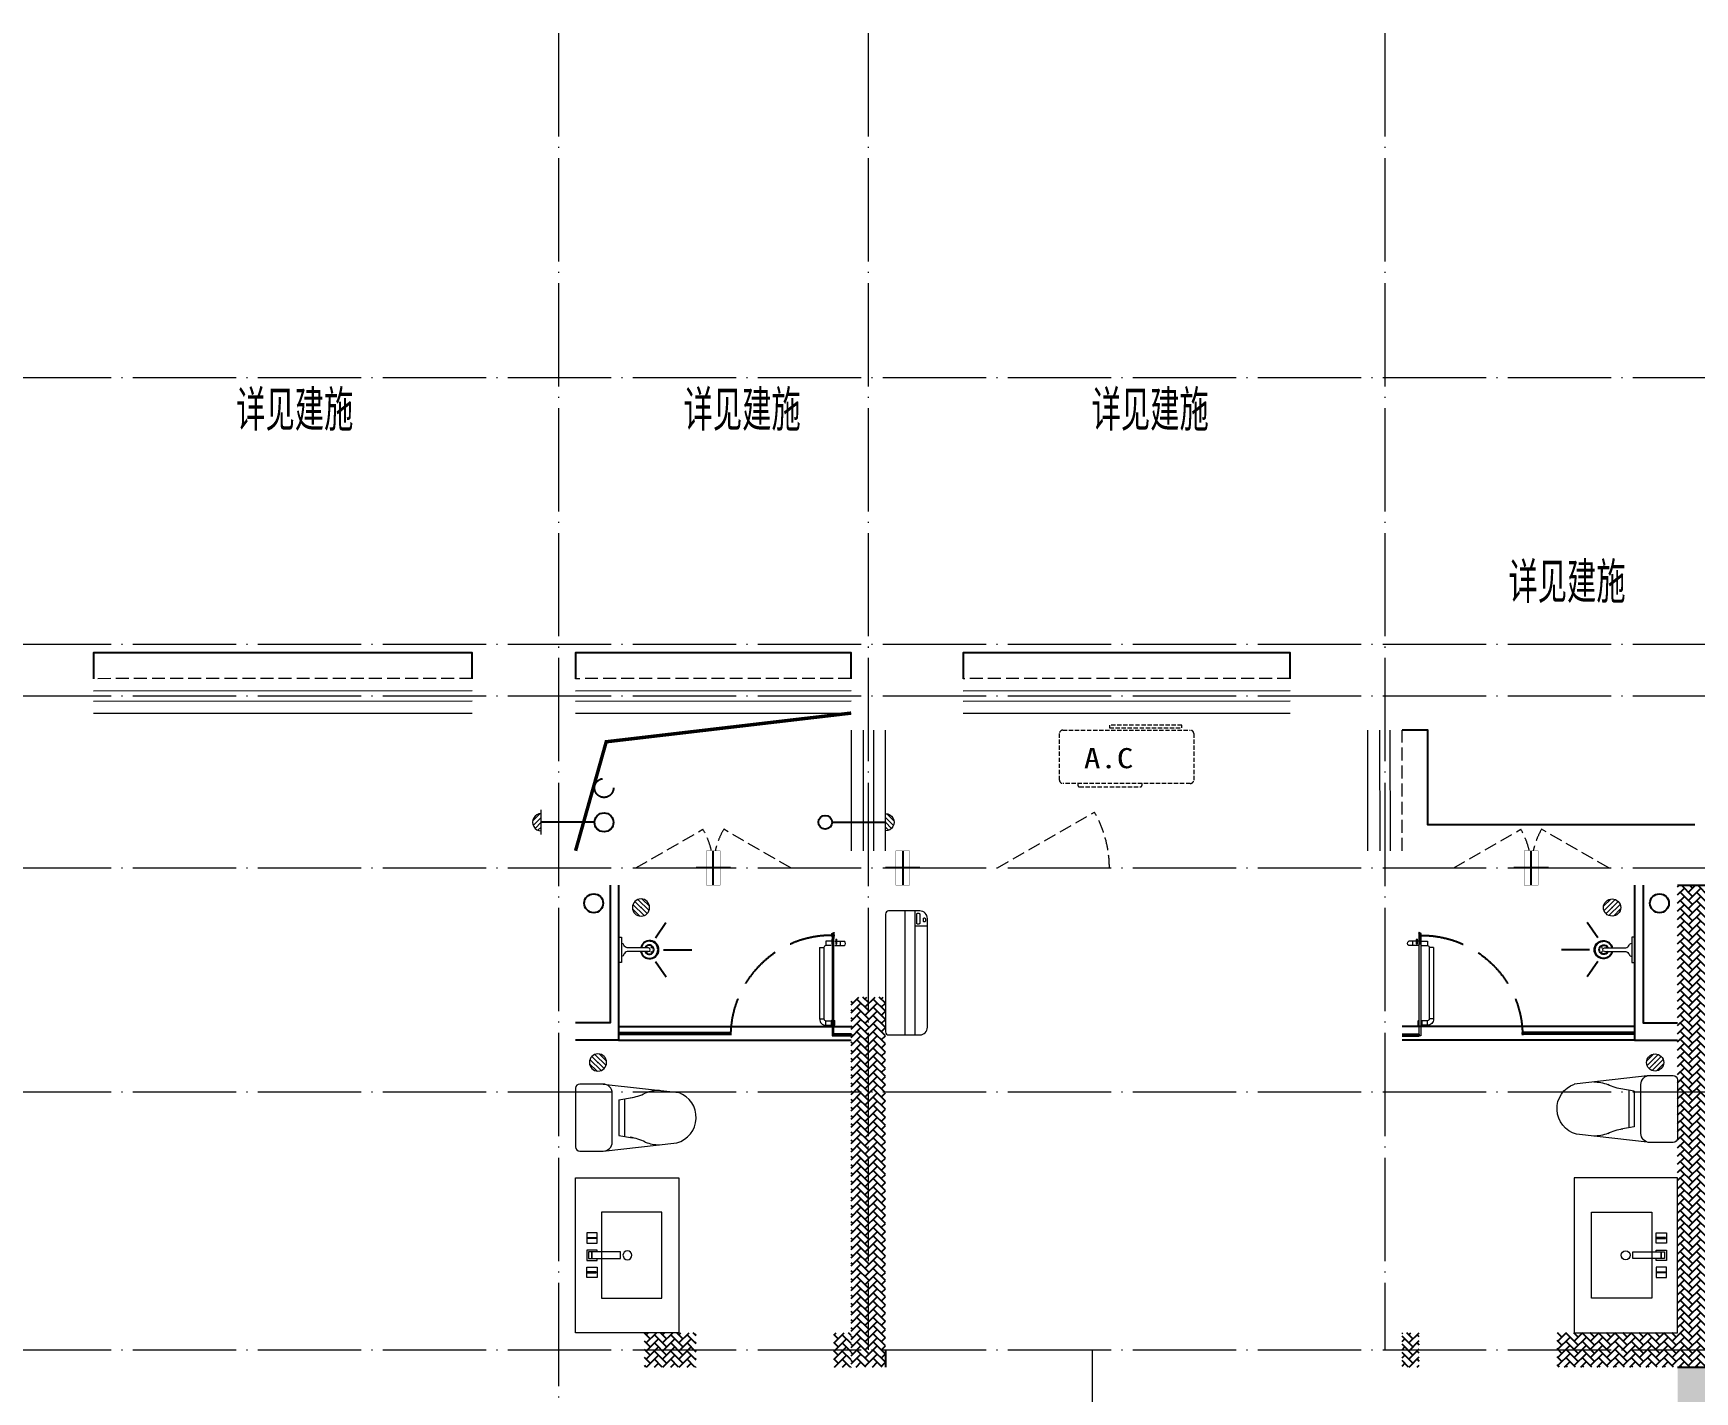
# Model space of a CAD drawing. Extents: x 27938 to 725830, y -209821 to 1628073.
# Drawn here: x 289867 to 299517, y 370481 to 378374 of the extents above; entities that cross this region are included whole.
import ezdxf

# ---------------------------------------------------------------- set-up
doc = ezdxf.new("R2010")
doc.units = 0
doc.header["$LTSCALE"] = 1000
doc.header["$MEASUREMENT"] = 0
doc.linetypes.add('DASH', pattern=[0.35, 0.25, -0.1])
doc.linetypes.add('DOTE', pattern=[2.42, 2, -0.2, 0.02, -0.2])
for name, color, linetype, lineweight in [('DOTE', 19, 'DOTE', 9), ('LVTRY', 1, 'Continuous', 13), ('WINDOW', 144, 'Continuous', 15), ('平面-栏杆', 135, 'Continuous', 15), ('平面-看线', 45, 'Continuous', 15), ('平面-空调室内机', 176, 'Continuous', 9), ('平面-空调预留孔', 173, 'Continuous', 15), ('空调', 76, 'Continuous', 13)]:
    doc.layers.add(name, color=color, linetype=linetype, lineweight=lineweight)
for name, color, linetype in [('IP-bath&kitchen-JOHNSON', 4, 'Continuous'), ('P-bath&kitchen-JOHNSON', 4, 'Continuous'), ('PUB_TEXT', 4, 'Continuous'), ('VPIPE-中水', 122, 'Continuous'), ('VPIPE-凝结', 150, 'Continuous'), ('VPIPE-废水', 31, 'Continuous'), ('VPIPE-雨水', 4, 'DASH'), ('保温', 6, 'Continuous'), ('机电标识类', 1, 'Continuous'), ('看线', 251, 'Continuous')]:
    doc.layers.add(name, color=color, linetype=linetype)
doc.styles.add('_TCH_AXIS', font='COMPLEX', dxfattribs={"bigfont": 'GBCBIG'})
doc.styles.add('黑体', font='')
doc.styles.get('黑体').set_extended_font_data('SimHei')

# ---------------------------------------------------------------- blocks, each defined once
blk = doc.blocks.new('rrrrrrrrrrrra')
for p, q in [((252.6, 483.7), (-87.4, 483.7)), ((-112.4, 458.7), (-112.4, 324.3)), ((277.6, 324.3), (277.6, 458.7)), ((-112.4, 324.3), (-63.7, -103.4)), ((277.6, 324.3), (227.5, -115.6)), ((-59.1, 271.1), (224.3, 271.1)), ((-20.6, 232.4), (-34.2, 153.6)), ((191.3, 200.5), (-26.1, 200.5)), ((185.8, 232.4), (-20.6, 232.4)), ((185.8, 232.4), (199.4, 153.6))]:
    blk.add_line(p, q)
for centre, radius, start, end in [((-87.4, 458.7), 25, 90, 180), ((252.6, 458.7), 25, 0, 90), ((-59.1, 324.3), 53.3, 180, 270), ((224.3, 324.3), 53.3, 270, 0), ((-322.6, 209.8), 293.8, 333.53685, 351.48282), ((487.8, 209.8), 293.8, 188.51718, 206.46315), ((149, -3.2), 224.1, 158.52022, 180), ((16.2, -3.2), 224.1, 0, 21.47978), ((83.8, -63.6), 152.8, 195.07732, 340.11812)]:
    blk.add_arc(centre, radius, start, end)
blk = doc.blocks.new('A$C1E0F638F')
for points in [[(499.7, 435.1), (499.7, 85.1), (0, 85.1), (0, 435.1)], [(269.9, 30), (229.9, 30), (229.9, 195), (269.9, 195)], [(119.9, 0), (179.9, 0), (179.9, 60), (119.9, 60)], [(146.9, 55), (152.9, 55), (152.9, 5), (146.9, 5)], [(229.9, 30), (269.9, 30), (269.9, 10), (229.9, 10)], [(379.9, 0), (319.9, 0), (319.9, 60), (379.9, 60)], [(352.9, 55), (346.9, 55), (346.9, 5), (352.9, 5)]]:
    blk.add_lwpolyline(points, close=True)
blk.add_lwpolyline([(269.9, 60), (279.9, 60), (279.9, 0), (219.9, 0), (219.9, 60), (229.9, 60)])
blk.add_circle((249.9, 236.3), 26)
blk = doc.blocks.new('$lvtry$00000171')
for p, q in [((-74, 11), (-11, 74)), ((-70, -27), (27, 70)), ((-53, -53), (53, 53)), ((-27, -70), (70, 27)), ((11, -74), (74, -11))]:
    blk.add_line(p, q)
blk.add_circle((0, 0), 75)
blk.add_point((0, 0))
blk = doc.blocks.new('135')
blk.add_hatch(color=256).paths.add_polyline_path([(4.8, 1.8), (3.6, -1), (-4.7, 2.5), (-3.5, 5.3)])
for p, q in [((-6.3, 2.6), (5.4, -2.3)), ((-5.7, 2.9), (-5.2, 2.7)), ((-5.6, 18.9), (-3.4, 19.4)), ((-3.4, 19.4), (-5.5, 19.4)), ((5.2, 10.9), (-5.3, 10.9)), ((5.2, 9.7), (-5.2, 9.7)), ((-5.2, 2.7), (-3.8, 5.9)), ((-5, 10.9), (-5, 30.5)), ((-3.8, 5.9), (5.4, 2.1)), ((0, 0), (0, 39.1)), ((5.6, 18.9), (3.4, 19.3)), ((3.4, 19.3), (5.6, 19.3)), ((4.1, -1.2), (5.4, 2.1)), ((5, 10.9), (5, 32.3)), ((4.1, -1.2), (5.7, -1.8))]:
    blk.add_line(p, q)
for centre, radius, start, end in [((6.2, 15.8), 13.5, 151.01474, 204.84033), ((13.5, 4.2), 20.5, 163.09243, 182.0012), ((-6, 3.6), 1, 184.22753, 248.46611), ((8.6, 15.5), 14.6, 166.278, 198.09535), ((13.5, 4.2), 19.5, 163.74431, 182.52687), ((-5.5, 3.3), 0.5, 181.9385, 247.25971), ((-5.2, 22.1), 0.5, 335.76434, 151.01474), ((3.8, 18.1), 9.42, 155.76434, 171.97728), ((5.2, 22.3), 0.5, 29.84246, 204.57404), ((-5.9, 17.2), 11.7, 10.47502, 24.57404), ((29.1, 6.7), 24, 172.94395, 199.23182), ((-6.3, 15.4), 12.4, 338.64492, 16.0476), ((-6, 15.8), 13.4, 334.91114, 29.84246), ((26.4, 6.3), 20.6, 169.14538, 199.95258), ((5.9, -1.2), 1.17, 247.45971, 19.95258), ((5.9, -1.4), 0.5, 247.45971, 19.23182)]:
    blk.add_arc(centre, radius, start, end)
blk.add_open_spline([(-5, 30.5), (-4.1, 31.3), (-2.3, 33), (0.9, 29.2), (3.5, 31.1), (5, 32.3)], degree=3, knots=[0, 0, 0, 0, 3.066329, 6.218313, 11.124135, 11.124135, 11.124135, 11.124135])
blk = doc.blocks.new('SDFAWERAWER')
at = {"layer": 'LVTRY', "color": 1}
for p, q in [((593941.2, -1242210.1), (593783.7, -1242594.8)), ((593964.6, -1242219.7), (593807.2, -1242604.4)), ((593941.2, -1242210.1), (593964.6, -1242219.7)), ((593987.8, -1242190.5), (593978.2, -1242214)), ((594007.5, -1242226), (593978.2, -1242214)), ((594017.1, -1242202.5), (593987.8, -1242190.5)), ((594015.8, -1242220.4), (594027.2, -1242192.7)), ((594015.8, -1242220.4), (594021.7, -1242222.8)), ((594025.7, -1242203.9), (594018.5, -1242221.5)), ((594018.5, -1242221.5), (594021.5, -1242220.3)), ((594025.4, -1242210.8), (594021.5, -1242220.3)), ((594022.6, -1242220.7), (594021.7, -1242222.8)), ((594021.7, -1242222.8), (594023.9, -1242221.9)), ((594022.6, -1242211.4), (594029.8, -1242193.8)), ((594024.2, -1242221.4), (594023.9, -1242221.9)), ((594025.4, -1242210.8), (594031.1, -1242196.8)), ((594027.2, -1242192.7), (594033, -1242195.1)), ((594027.7, -1242234.3), (594078.4, -1242255)), ((594029.8, -1242193.8), (594031.1, -1242196.8)), ((594032.2, -1242197.2), (594033, -1242195.1)), ((594033, -1242195.1), (594034, -1242197.4)), ((594033.8, -1242197.9), (594034, -1242197.4)), ((594047.3, -1242200.9), (594035.9, -1242228.7)), ((594035.9, -1242228.7), (594038.6, -1242229.7)), ((594037.3, -1242210.8), (594088, -1242231.6)), ((594038.6, -1242229.7), (594045.2, -1242213.6)), ((594038.6, -1242229.7), (594041.6, -1242228.5)), ((594041.6, -1242228.5), (594051.2, -1242205)), ((594049.9, -1242202), (594043.3, -1242218.2)), ((594047.3, -1242200.9), (594049.9, -1242202)), ((594049.9, -1242202), (594051.2, -1242205)), ((594057.1, -1242246.3), (594066.7, -1242222.8)), ((593783.7, -1242594.8), (593807.2, -1242604.4)), ((593803.2, -1242641.3), (593812.8, -1242617.9)), ((593812.8, -1242617.9), (593842.2, -1242629.9)), ((593842.2, -1242629.9), (593832.6, -1242653.3)), ((593845.2, -1242628.6), (593833.8, -1242656.3)), ((593847.8, -1242629.7), (593836.5, -1242657.4)), ((593845.2, -1242628.6), (593842.2, -1242629.9)), ((593847.8, -1242629.7), (593845.2, -1242628.6)), ((593803.2, -1242641.3), (593832.6, -1242653.3)), ((593833.8, -1242656.3), (593832.6, -1242653.3)), ((593836.5, -1242657.4), (593833.8, -1242656.3)), ((593847.1, -1242661.8), (593858.5, -1242634.1)), ((593847.1, -1242661.8), (593849.8, -1242662.9)), ((593849.8, -1242662.9), (593861.2, -1242635.2)), ((593852.1, -1242661.9), (593862.1, -1242637.4)), ((593858.5, -1242634.1), (593861.2, -1242635.2)), ((593861.2, -1242635.2), (593862.1, -1242637.4))]:
    blk.add_line(p, q, dxfattribs=at)
blk.add_lwpolyline([(593823.5, -1242717), (594045.8, -1242173.9), (594036.5, -1242170.2), (593814.2, -1242713.2)], close=True, dxfattribs=at)
blk.add_arc((594075.3, -1242240), 15.3, 281.79322, 33.70188, dxfattribs=at)
for centre, major_axis, start_param, end_param in [((593974.2, -1242223.6), (3.93, 9.6), 0, 1.570796), ((593816.8, -1242608.3), (13.5, 33.1), 1.570796, 3.141593), ((593816.8, -1242608.3), (3.93, 9.6), 1.570796, 3.141593)]:
    blk.add_ellipse(centre, major_axis=major_axis, ratio=1, start_param=start_param, end_param=end_param, dxfattribs=at)
at = {"layer": 'P-bath&kitchen-JOHNSON', "color": 8, "linetype": 'DASH'}
blk.add_arc((593809.8, -1242714), 586.2, 67.53695, 157.13247, dxfattribs=at)
at = {"layer": 'LVTRY', "color": 1, "xscale": -1, "rotation": 157.7329157530927}
blk.add_blockref('135', (594045.3, -1242161.9), dxfattribs=at)
blk = doc.blocks.new('A$C5DCB2F21')
at = {"layer": 'IP-bath&kitchen-JOHNSON', "color": 8}
for p, q in [((-68.3, -213.2), (-157.7, -275)), ((-0.1, -261.4), (-0.1, -424.7)), ((68.2, -213.2), (157.6, -275))]:
    blk.add_line(p, q, dxfattribs=at)
at = {"layer": 'IP-bath&kitchen-JOHNSON', "color": 250}
for centre, major_axis, ratio, start_param, end_param in [((0, -178.8), (-51, 0), 0.990052, -1.36297, 4.504563), ((0, -177.8), (-26.8, 0), 0.994812, -1.167677, 4.309269)]:
    blk.add_ellipse(centre, major_axis=major_axis, ratio=ratio, start_param=start_param, end_param=end_param, dxfattribs=at)
at = {"layer": 'LVTRY', "color": 1}
for p, q in [((73.6, 0), (-73.6, 0)), ((-10.5, -173.5), (-10.5, -49.3)), ((10.6, -173.5), (10.6, -49.3))]:
    blk.add_line(p, q, dxfattribs=at)
blk.add_lwpolyline([(73.6, 0), (73.6, -15.8), (-73.6, -15.8), (-73.6, 0)], dxfattribs=at)
for points in [[(-26.3, -30.7, -0.364142), (-37.8, -15.8, -0.020495)], [(-10.5, -49.4, 0.214893), (-26.3, -30.7, 7.649644)], [(10.6, -49.3, -0.21439), (26.3, -30.7, -7.649644)], [(26.3, -30.7, 0.364142), (37.8, -15.8, 0.020495)]]:
    blk.add_lwpolyline(points, format="xyb", dxfattribs=at)
blk.add_arc((0, -173.5), 10.5, 180, 0, dxfattribs=at)
for centre, major_axis, ratio, start_param, end_param in [((0, -181.3), (53.6, 0), 0.987577, 1.76809, 7.656688), ((-12.4, -164.7), (0, 1.43), 0.85, -1.570796, 4.712389), ((-12.4, -189.2), (0, 1.43), 0.85, 4.712389, 10.995574), ((12.5, -164.7), (0, 1.43), 0.85, 4.712389, 10.995574), ((12.5, -189.2), (0, 1.43), 0.85, 4.712389, 10.995574)]:
    blk.add_ellipse(centre, major_axis=major_axis, ratio=ratio, start_param=start_param, end_param=end_param, dxfattribs=at)
blk = doc.blocks.new('GDGDRGDGRD')
at = {"layer": 'IP-bath&kitchen-JOHNSON'}
for p, q in [((490532.6, 524228.1), (491882.6, 524228.1)), ((490532.6, 524193.1), (491182.6, 524193.1)), ((491182.6, 524183.1), (491182.6, 524193.1)), ((490532.6, 524183.1), (491182.6, 524183.1)), ((490532.6, 524148.1), (491882.6, 524148.1)), ((491882.6, 524183.1), (491782.6, 524183.1)), ((491782.6, 524173.1), (491782.6, 524183.1)), ((491882.6, 524173.1), (491782.6, 524173.1))]:
    blk.add_line(p, q, dxfattribs=at)
at = {"layer": 'IP-bath&kitchen-JOHNSON', "color": 8}
for points in [[(490532.6, 525048.5), (490532.6, 524148.1), (490282.6, 524148.1)], [(490482.6, 525048.5), (490482.6, 524248.1), (490282.6, 524248.1)]]:
    blk.add_lwpolyline(points, dxfattribs=at)
at = {"layer": 'LVTRY', "color": 1}
blk.add_lwpolyline([(490882.6, 522448.5), (490282.6, 522448.5), (490282.6, 523348.5), (490882.6, 523348.5)], close=True, dxfattribs=at)
at = {"layer": 'IP-bath&kitchen-JOHNSON'}
for name, p, rotation in [('A$C5DCB2F21', (490532.6, 524673.5), 90.008488524447), ('SDFAWERAWER', (-528535.9, 1449333.6), 22.25976934310711)]:
    blk.add_blockref(name, p, dxfattribs=dict(at, rotation=rotation))
at = {"layer": 'LVTRY', "xscale": -0.6666666667107826, "yscale": 0.6666666667107826}
for p in [(490662.6, 524918.5), (490412.6, 524018.5)]:
    blk.add_blockref('$lvtry$00000171', p, dxfattribs=at)
at = {"layer": 'LVTRY', "color": 1, "extrusion": (0, 0, -1), "xscale": -1, "zscale": -1, "rotation": 270}
blk.add_blockref('rrrrrrrrrrrra', (-490766.3, 523665.7), dxfattribs=at)
at = {"layer": 'LVTRY', "color": 1, "xscale": -1, "rotation": 270}
blk.add_blockref('A$C1E0F638F', (490347.5, 522648.8), dxfattribs=at)
blk = doc.blocks.new('FSFSFSFS')
at = {"layer": 'IP-bath&kitchen-JOHNSON'}
for p, q in [((496432.4, 524228.1), (495082.4, 524228.1)), ((496432.4, 524193.1), (495782.4, 524193.1)), ((495782.4, 524183.1), (495782.4, 524193.1)), ((495082.4, 524183.1), (495182.4, 524183.1)), ((495082.4, 524173.1), (495182.4, 524173.1)), ((496432.4, 524148.1), (495082.4, 524148.1)), ((495182.4, 524173.1), (495182.4, 524183.1)), ((496432.4, 524183.1), (495782.4, 524183.1))]:
    blk.add_line(p, q, dxfattribs=at)
at = {"layer": 'IP-bath&kitchen-JOHNSON', "color": 8}
for points in [[(496432.4, 525048.5), (496432.4, 524148.1), (496682.4, 524148.1)], [(496482.4, 525048.5), (496482.4, 524248.1), (496682.4, 524248.1)]]:
    blk.add_lwpolyline(points, dxfattribs=at)
at = {"layer": 'LVTRY', "color": 1}
blk.add_lwpolyline([(496082.4, 522448.5), (496682.4, 522448.5), (496682.4, 523348.5), (496082.4, 523348.5)], close=True, dxfattribs=at)
at = {"layer": 'IP-bath&kitchen-JOHNSON', "xscale": -1}
for name, p, rotation in [('SDFAWERAWER', (1515500.9, 1449333.6), 337.7402306568929), ('A$C5DCB2F21', (496432.4, 524673.5), 269.991511475553)]:
    blk.add_blockref(name, p, dxfattribs=dict(at, rotation=rotation))
at = {"layer": 'LVTRY', "xscale": 0.6666666667107826, "yscale": 0.6666666667107826}
for p in [(496302.4, 524918.5), (496552.4, 524018.5)]:
    blk.add_blockref('$lvtry$00000171', p, dxfattribs=at)
at = {"layer": 'LVTRY', "color": 1, "extrusion": (0, 0, -1), "zscale": -1, "rotation": 90.00000000000001}
blk.add_blockref('rrrrrrrrrrrra', (-496198.6, 523615.7), dxfattribs=at)
at = {"layer": 'LVTRY', "color": 1, "rotation": 90.00000000000001}
blk.add_blockref('A$C1E0F638F', (496617.5, 522648.8), dxfattribs=at)
blk = doc.blocks.new('A$C001338C2')
for p, q in [((0, 249), (0, 22)), ((845, 304), (55, 304)), ((109, 215), (109, 304)), ((900, 22), (900, 249)), ((22, 0), (878, 0))]:
    blk.add_line(p, q)
at = {"lineweight": 5}
for p, q in [((900, 215), (0, 215)), ((900, 143), (0, 143))]:
    blk.add_line(p, q, dxfattribs=at)
for points in [[(89, 226), (22, 226, -0.414214), (17, 232), (17, 243, -0.414214), (22, 249), (89, 249, -0.414214), (95, 243), (95, 232, -0.414214)], [(73, 275), (57, 275, -0.414214), (51, 281), (51, 283, -0.414214), (57, 289), (73, 289, -0.414214), (79, 283), (79, 281, -0.414214)]]:
    blk.add_lwpolyline(points, format="xyb", close=True)
for centre, radius, start, end in [((55, 249), 55, 90, 180), ((845, 249), 55, 360, 90), ((22, 22), 22, 180, 270), ((878, 22), 22, 270, 360)]:
    blk.add_arc(centre, radius, start, end)
blk = doc.blocks.new('FGDGDRGSDGDG')
at = {"layer": 'DOTE', "linetype": 'DOTE', "ltscale": 0.3}
for p, q in [((510982.5, 529998.5), (510982.5, 513948.5)), ((512782.5, 529998.5), (512782.5, 522348.5)), ((515782.5, 529998.5), (515782.5, 522348.5)), ((488182.5, 527998.5), (546982.5, 527998.5)), ((488182.5, 526448.5), (546982.5, 526448.5)), ((488182.5, 526148.5), (546982.5, 526148.5)), ((488182.5, 525148.5), (546982.5, 525148.5)), ((488182.5, 523848.5), (546982.5, 523848.5)), ((488182.5, 522348.5), (546982.5, 522348.5)), ((514082.5, 522348.5), (514082.5, 513948.5))]:
    blk.add_line(p, q, dxfattribs=at)
blk = doc.blocks.new('dongkong')
blk.add_wipeout([(-603756, 210771), (-603756, 210570.8), (-603836, 210570.8), (-603836, 210771)])
at = {"layer": '机电标识类', "color": 250, "linetype": 'DASH', "ltscale": 400}
for p, q in [((-603796, 210771), (-603796, 210570.8)), ((-603896, 210670.7), (-603696, 210670.7))]:
    blk.add_line(p, q, dxfattribs=at)
at = {"layer": '空调', "color": 6, "linetype": 'DASH', "const_width": 2}
blk.add_lwpolyline([(-603756, 210771), (-603756, 210570.8), (-603836, 210570.8), (-603836, 210771)], close=True, dxfattribs=at)
blk = doc.blocks.new('A$C263B1184')
at = {"layer": '保温', "linetype": 'ByBlock', "ltscale": 10}
h = blk.add_hatch(dxfattribs=at)
h.set_pattern_fill('AR-HBONE', color=251, scale=55)
h.set_pattern_definition([(45, (-1017960.394, -343310.663), (0, 47.4157523), [100.584, -33.528]), (135, (-1017936.686, -343286.955), (3e-15, 47.4157523), [100.584, -33.528])])
h.paths.add_polyline_path([(8900, 6200), (8900, 8350), (9100, 8350), (9100, 6200)])
h = blk.add_hatch(dxfattribs=at)
h.set_pattern_fill('AR-HBONE', color=251, scale=55)
h.set_pattern_definition([(45, (-1016860.394, -345260.66), (0, 47.4157523), [100.584, -33.528]), (135, (-1016836.686, -345236.954), (3e-15, 47.4157523), [100.584, -33.528])])
h.paths.add_polyline_path([(7700, 6200), (7700, 6400), (8000, 6400), (8000, 6200)])
h = blk.add_hatch(dxfattribs=at)
h.set_pattern_fill('AR-HBONE', color=251, scale=55)
h.set_pattern_definition([(45, (-1017760.394, -345260.66), (0, 47.4157523), [100.584, -33.528]), (135, (-1017736.686, -345236.954), (3e-15, 47.4157523), [100.584, -33.528])])
h.paths.add_polyline_path([(8800, 6200), (8800, 6400), (8900, 6400), (8900, 6200)])
h = blk.add_hatch(dxfattribs=at)
h.set_pattern_fill('AR-HBONE', color=251, scale=55)
h.set_pattern_definition([(45, (-1021060.394, -345260.66), (0, 47.4157523), [100.584, -33.528]), (135, (-1021036.686, -345236.954), (3e-15, 47.4157523), [100.584, -33.528])])
h.paths.add_polyline_path([(12100, 6200), (12100, 6400), (12200, 6400), (12200, 6200)])
at = {"layer": '保温', "color": 251, "linetype": 'ByBlock', "ltscale": 10}
blk.add_line((9100, 6300), (9100, 6200), dxfattribs=at)
blk = doc.blocks.new('A$C6C4C4DE5')
at = {"layer": '保温', "linetype": 'ByBlock', "ltscale": 10}
h = blk.add_hatch(dxfattribs=at)
h.set_pattern_fill('AR-HBONE', color=251, scale=55)
h.set_pattern_definition([(45, (-445516.58, -596648.81), (0, 47.4157523), [100.584, -33.528]), (135, (-445492.87, -596625.102), (3e-15, 47.4157523), [100.584, -33.528])])
edge = h.paths.add_edge_path()
edge.add_line((200, 5200), (200.1, 7800))
edge.add_line((200.1, 7800), (0.1, 7800))
edge.add_line((0.1, 7800), (0, 5200))
edge.add_line((0, 5200), (200, 5200))
h = blk.add_hatch(dxfattribs=at)
h.set_pattern_fill('AR-HBONE', color=251, scale=55)
h.set_pattern_definition([(45, (-445516.58, -596648.81), (0, 47.4157523), [100.584, -33.528]), (135, (-445492.87, -596625.102), (3e-15, 47.4157523), [100.584, -33.528])])
edge = h.paths.add_edge_path()
edge.add_line((900, 5000), (900, 5200))
edge.add_line((900, 5200), (-700, 5200))
edge.add_line((-700, 5200), (-700, 5000))
edge.add_line((-700, 5000), (900, 5000))
at = {"layer": '保温', "linetype": 'Continuous', "ltscale": 10}
h = blk.add_hatch(dxfattribs=at)
h.set_pattern_fill('HEX', color=251, scale=10, angle=90, style=0)
h.set_pattern_definition([(90, (-503782.47, -516048.461), (-16.49778, 1e-15), [9.525, -19.05]), (210, (-503782.47, -516048.461), (8.24889, -14.2874966), [9.525, -19.05]), (150, (-503782.47, -516038.936), (-8.24889, -14.2874966), [9.525, -19.05])])
edge = h.paths.add_edge_path()
edge.add_line((200, 5000), (0, 5000))
edge.add_line((0, 5000), (0.1, 0))
edge.add_line((0.1, 0), (200.1, 0))
edge.add_line((200.1, 0), (200, 5000))
at = {"layer": '保温', "color": 251, "linetype": 'ByBlock', "ltscale": 10}
for p, q in [((0, 7800), (200, 7800)), ((0, 5000), (200, 5000)), ((0, 0), (200, 0))]:
    blk.add_line(p, q, dxfattribs=at)
blk = doc.blocks.new('gsergvr')
at = {"layer": '平面-空调预留孔', "linetype": 'DASH', "ltscale": 0.1}
for p, q in [((34075.4, 17176.2), (34075.4, 17166.2)), ((34085.4, 17156.2), (34438.2, 17156.2)), ((34448.2, 17166.2), (34448.2, 17176.2))]:
    blk.add_line(p, q, dxfattribs=at)
blk.add_lwpolyline([(34728.6, 17176.2), (33988.6, 17176.2, -0.414214), (33968.6, 17196.2), (33968.6, 17466.2, -0.414214), (33988.6, 17486.2), (34728.6, 17486.2, -0.414214), (34748.6, 17466.2), (34748.6, 17196.2, -0.414214)], format="xyb", close=True, dxfattribs=at)
blk.add_lwpolyline([(34679.3, 17515.3), (34259.5, 17515.3), (34259.5, 17500.2), (34679.3, 17500.2)], close=True, dxfattribs=at)
for centre, start, end in [((34085.4, 17166.2), 180, 270), ((34438.2, 17166.2), 270, 0)]:
    blk.add_arc(centre, 10, start, end, dxfattribs=at)
at = {"layer": '平面-空调预留孔', "color": 251, "linetype": 'DASH', "ltscale": 0.1, "true_color": 0x636466, "style": '黑体', "width": 1.2}
blk.add_text('A.C', height=117.05, dxfattribs=at).set_placement((34110.9, 17264.8))
blk = doc.blocks.new('rtyryrtyeeretee')
at = {"layer": '平面-空调预留孔'}
blk.add_blockref('gsergvr', (635673.5, 326705.8), dxfattribs=at)
blk = doc.blocks.new('A$C7A951E79')
at = {"layer": 'LVTRY'}
for p, q in [((-7.1, 49.5), (-49.5, 7.1)), ((0, 28.3), (-46.5, -18.3)), ((0, 0), (-35.4, -35.4)), ((0, -71.2), (0, 71.5)), ((0, -28.3), (-18.3, -46.5))]:
    blk.add_line(p, q, dxfattribs=at)
blk.add_arc((0, 0.2), 49.9, 89.97568, 269.97568, dxfattribs=at)
blk.add_point((0, 0), dxfattribs=at)
blk = doc.blocks.new('A$C63A34ABD')
at = {"color": 6, "const_width": 20}
blk.add_lwpolyline([(19099.7, -900), (19277.9, -266.6), (20700, -100)], dxfattribs=at)
at = {"layer": 'VPIPE-凝结', "ltscale": 0.1}
for p, q in [((19210, -734.5), (18899.9, -734.5)), ((20590, -734.5), (20899.8, -734.5))]:
    blk.add_line(p, q, dxfattribs=at)
at = {"layer": 'VPIPE-凝结'}
blk.add_circle((20550, -734.5), 40, dxfattribs=at)
at = {"layer": 'VPIPE-废水'}
blk.add_circle((19265, -735), 55, dxfattribs=at)
at = {"layer": 'VPIPE-雨水'}
blk.add_circle((19265, -535), 55, dxfattribs=at)
for name, p in [('rtyryrtyeeretee', (-647731.9, -344391)), ('A$C7A951E79', (18899.9, -734.5))]:
    blk.add_blockref(name, p)
at = {"xscale": -1}
blk.add_blockref('A$C7A951E79', (20899.9, -734.6), dxfattribs=at)
blk = doc.blocks.new('A$C12C278E8')
at = {"layer": '平面-空调室内机', "ltscale": 0.3, "xscale": -1}
blk.add_blockref('dongkong', (-585695.6, -210770.7), dxfattribs=at)

msp = doc.modelspace()

# ---------------------------------------------------------------- linework, layer by layer
at = {"layer": 'VPIPE-中水', "linetype": 'Continuous'}
for centre in [(293121.8, 373318.7), (299311.5, 373318.7)]:
    msp.add_circle(centre, 55, dxfattribs=at)
at = {"layer": 'WINDOW', "color": 250, "linetype": 'DASH', "ltscale": 0.3}
for points in [[(295466.7, 373523.7), (296029.8, 373848.4, -0.131485), (296116.7, 373523.7)], [(293366.6, 373523.7), (293756.3, 373748.7, -0.131605), (293816.6, 373523.7)], [(294266.6, 373523.7), (293876.8, 373748.7, 0.131605), (293816.6, 373523.7)], [(298116.6, 373523.7), (298506.3, 373748.7, -0.131605), (298566.6, 373523.7)], [(299016.6, 373523.7), (298626.8, 373748.7, 0.131605), (298566.6, 373523.7)]]:
    msp.add_lwpolyline(points, format="xyb", dxfattribs=at)
at = {"layer": '平面-栏杆'}
for points in [[(290216.6, 374553.7), (292416.6, 374554)], [(293016.6, 374553.7), (294616.6, 374554)], [(295266.7, 374553.7), (297166.7, 374554)], [(290216.6, 374493.7), (292416.6, 374494)], [(293016.6, 374493.7), (294616.6, 374494)], [(295266.7, 374493.7), (297166.7, 374494)], [(294686.6, 374323.7), (294686.9, 373623.7)], [(294746.6, 374323.7), (294746.9, 373623.7)], [(297686.3, 374323.7), (297686.6, 373623.7)], [(297746.3, 374323.7), (297746.6, 373623.7)]]:
    msp.add_lwpolyline(points, dxfattribs=at)
at = {"layer": '平面-看线', "linetype": 'DASH', "ltscale": 0.3}
for p, q in [((292416.6, 374624), (290216.6, 374623.7)), ((294616.6, 374624), (293016.6, 374623.7)), ((297166.7, 374624), (295266.7, 374623.7)), ((297816.6, 373623.7), (297816.3, 374323.7))]:
    msp.add_line(p, q, dxfattribs=at)
at = {"layer": '平面-看线'}
msp.add_line((294816.9, 373623.7), (294816.6, 374323.7), dxfattribs=at)
for points in [[(290216.6, 374423.7), (292416.6, 374424)], [(293016.6, 374423.7), (294616.6, 374424)], [(295266.7, 374423.7), (297166.7, 374424)], [(294616.6, 374323.7), (294616.9, 373623.7)], [(297616.3, 374323.7), (297616.6, 373623.7)]]:
    msp.add_lwpolyline(points, dxfattribs=at)
at = {"layer": '看线', "color": 202, "ltscale": 0.5}
for points in [[(292416.6, 374623.7), (292416.6, 374773.7), (290216.6, 374773.7), (290216.6, 374623.7)], [(294616.6, 374623.7), (294616.6, 374773.7), (293016.6, 374773.7), (293016.6, 374623.7)], [(297166.7, 374623.7), (297166.7, 374773.7), (295266.7, 374773.7), (295266.7, 374623.7)], [(299516.6, 373773.7), (297966.3, 373773.7), (297966.3, 374323.7), (297816.3, 374323.7)]]:
    msp.add_lwpolyline(points, dxfattribs=at)

# ---------------------------------------------------------------- block references
for name, p in [('FGDGDRGSDGDG', (-218065.9, -151624.7)), ('A$C6C4C4DE5', (299416.6, 365623.7))]:
    msp.add_blockref(name, p)
at = {"xscale": -1}
for name in ['FSFSFSFS', 'GDGDRGDGRD']:
    msp.add_blockref(name, (789699, -151624.7), dxfattribs=at)
at = {"layer": '平面-空调预留孔', "xscale": 0.8000000000465648, "yscale": 0.8000000000465648, "zscale": 0.8000000000465648, "rotation": 270.0000002334302}
msp.add_blockref('A$C001338C2', (294816.7, 373274), dxfattribs=at)

# ---------------------------------------------------------------- texts
at = {"layer": 'PUB_TEXT', "style": '_TCH_AXIS'}
for p in [(291045.3, 376063.6), (293643.6, 376063.6), (296013.4, 376063.6), (298434.4, 375063.6)]:
    msp.add_text('详见建施', height=236.31, dxfattribs=at).set_placement(p)

# ---------------------------------------------------------------- next in the draw order: block references
at = {"layer": '平面-空调室内机', "ltscale": 0.3, "rotation": 180}
for p in [(-309979.5, 584194.5), (-305229.5, 584194.7)]:
    msp.add_blockref('dongkong', p, dxfattribs=at)

# ---------------------------------------------------------------- next in the draw order: block references
for name, p in [('A$C63A34ABD', (273916.6, 374523.7)), ('A$C263B1184', (285716.6, 364423.7))]:
    msp.add_blockref(name, p)

# ---------------------------------------------------------------- next in the draw order: block references
msp.add_blockref('A$C12C278E8', (276816.3, 373623.7))

doc.saveas('drawing.dxf')
